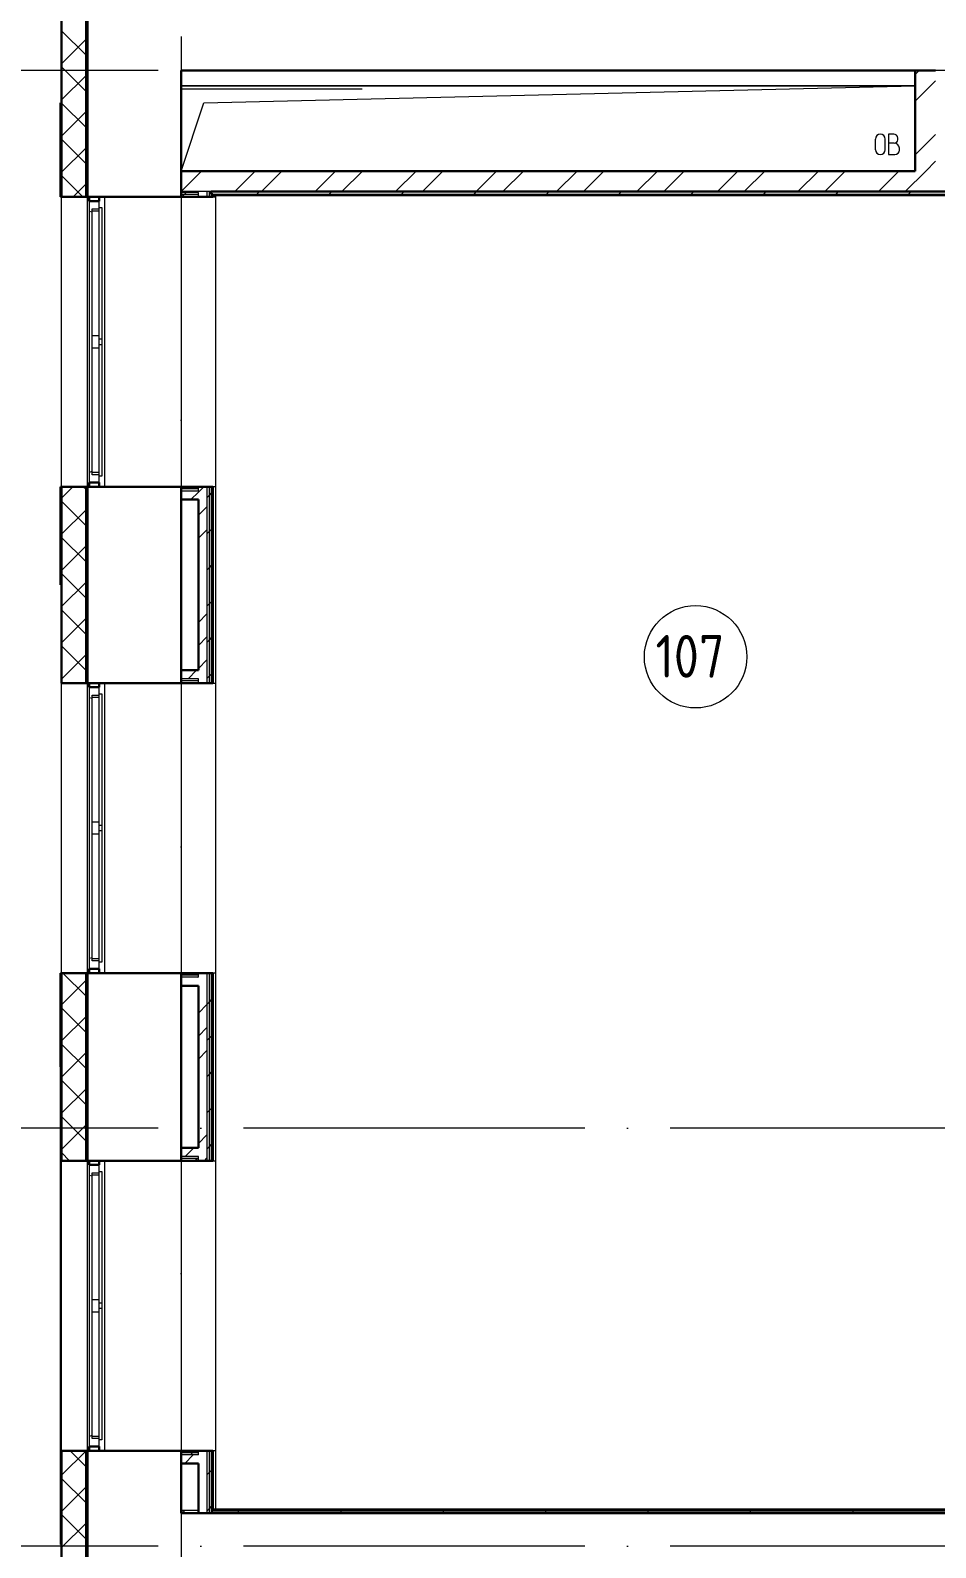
# Model space of a CAD drawing. Header units: millimetres. Extents: x -695119 to 412940, y -249585 to 622758.
# Drawn here: x 108477 to 113781, y 67177 to 76071 of the extents above; entities that cross this region are included whole.
import ezdxf

# ---------------------------------------------------------------- set-up
doc = ezdxf.new("R2010")
doc.units = ezdxf.units.MM
doc.linetypes.add('ADSK_Линия сетки', pattern=[25, 20, -2.5, 0, -2.5])
for name, color, linetype, lineweight in [('_ Окна', 252, 'Continuous', 30), ('Линии', 7, 'Continuous', 9), ('Марки помещений', 8, 'Continuous', 20), ('Ограждение', 8, 'Continuous', 9), ('Окна', 252, 'Continuous', 9), ('Оси', 252, 'Continuous', 9), ('Перекрытие', 252, 'Continuous', 18), ('Стены внутренние', 252, 'Continuous', 18), ('Стены наружные', 252, 'Continuous', 18), ('Стены штриховка', 7, 'Continuous', 9)]:
    doc.layers.add(name, color=color, linetype=linetype, lineweight=lineweight)
doc.styles.add('GOST Common_3', font='', dxfattribs={"height": 3.5})
doc.styles.get('GOST Common_3').set_extended_font_data('GOST type B')

# ---------------------------------------------------------------- blocks, each defined once
blk = doc.blocks.new('1 этаж')
at = {"color": 251, "lineweight": 18, "true_color": 0x636466}
for p, q in [((-61157.8, -5431.7), (-65457.8, -5431.7)), ((-65325.8, -5531.7), (-61157.8, -5431.7)), ((-65457.8, -5931.7), (-65325.8, -5531.7)), ((-61391.1, -5805.7), (-61391.1, -5743.1)), ((-61333.7, -5805.7), (-61333.7, -5743.1)), ((-61283.6, -5714.4), (-61313.6, -5714.4)), ((-61313.6, -5714.4), (-61313.6, -5834.4)), ((-61280.2, -5767.7), (-61313.6, -5767.7)), ((-61260.2, -5747.7), (-61260.2, -5737.7)), ((-61313.6, -5834.4), (-61276.9, -5834.4)), ((-61250.2, -5807.7), (-61250.2, -5797.7))]:
    blk.add_line(p, q, dxfattribs=at)
for centre, radius, start, end in [((-61362.4, -5743.1), 28.7, 0, 180), ((-61283.6, -5737.7), 23.3, 0, 90), ((-61280.2, -5747.7), 20, 270, 0), ((-61280.2, -5797.7), 30, 0, 90), ((-61362.4, -5805.7), 28.7, 180, 0), ((-61276.9, -5807.7), 26.7, 270, 0)]:
    blk.add_arc(centre, radius, start, end, dxfattribs=at)
at = {"layer": '_ Окна', "color": 251, "true_color": 0x636466}
for p, q in [((-65997.8, -6081.7), (-65997.8, -6106.7)), ((-65997.8, -6106.7), (-65939.8, -6106.7)), ((-65939.8, -6106.7), (-65939.8, -6081.7)), ((-65939.8, -7756.7), (-65997.8, -7756.7)), ((-65997.8, -7756.7), (-65997.8, -7781.7)), ((-65939.8, -7781.7), (-65939.8, -7756.7)), ((-65997.8, -8931.7), (-65997.8, -8956.7)), ((-65997.8, -8956.7), (-65939.8, -8956.7)), ((-65939.8, -8956.7), (-65939.8, -8931.7)), ((-65939.8, -10606.7), (-65997.8, -10606.7)), ((-65997.8, -10606.7), (-65997.8, -10631.7)), ((-65939.8, -10631.7), (-65939.8, -10606.7)), ((-65997.8, -11731.7), (-65997.8, -11756.7)), ((-65939.8, -11756.7), (-65939.8, -11731.7)), ((-65997.8, -11756.7), (-65939.8, -11756.7)), ((-65939.8, -13406.7), (-65997.8, -13406.7)), ((-65997.8, -13406.7), (-65997.8, -13431.7)), ((-65939.8, -13431.7), (-65939.8, -13406.7))]:
    blk.add_line(p, q, dxfattribs=at)
at = {"layer": '_ Окна', "color": 251, "lineweight": 18, "true_color": 0x636466}
for p, q in [((-65939.8, -6106.7), (-65997.8, -6106.7)), ((-65997.8, -6106.7), (-65997.8, -6166.2)), ((-65939.8, -6144.7), (-65939.8, -6106.7)), ((-65997.8, -6166.2), (-65980.8, -6170.7)), ((-65980.8, -6152.7), (-65939.8, -6152.7)), ((-65980.8, -6164.7), (-65980.8, -6152.7)), ((-65980.8, -7692.7), (-65997.8, -7697.3)), ((-65997.8, -7697.3), (-65997.8, -7756.7)), ((-65980.8, -7710.7), (-65980.8, -7698.7)), ((-65939.8, -7710.7), (-65980.8, -7710.7)), ((-65939.8, -7756.7), (-65939.8, -7718.7)), ((-65997.8, -7756.7), (-65939.8, -7756.7)), ((-65939.8, -8956.7), (-65997.8, -8956.7)), ((-65997.8, -8956.7), (-65997.8, -9016.2)), ((-65939.8, -8994.7), (-65939.8, -8956.7)), ((-65997.8, -9016.2), (-65980.8, -9020.7)), ((-65980.8, -9002.7), (-65939.8, -9002.7)), ((-65980.8, -9014.7), (-65980.8, -9002.7)), ((-65980.8, -10542.7), (-65997.8, -10547.3)), ((-65997.8, -10547.3), (-65997.8, -10606.7)), ((-65980.8, -10560.7), (-65980.8, -10548.7)), ((-65939.8, -10560.7), (-65980.8, -10560.7)), ((-65939.8, -10606.7), (-65939.8, -10568.7)), ((-65997.8, -10606.7), (-65939.8, -10606.7)), ((-65939.8, -11756.7), (-65997.8, -11756.7)), ((-65997.8, -11756.7), (-65997.8, -11816.2)), ((-65997.8, -11816.2), (-65980.8, -11820.7)), ((-65980.8, -11802.7), (-65939.8, -11802.7)), ((-65980.8, -11814.7), (-65980.8, -11802.7)), ((-65939.8, -11794.7), (-65939.8, -11756.7)), ((-65980.8, -13342.7), (-65997.8, -13347.3)), ((-65997.8, -13347.3), (-65997.8, -13406.7)), ((-65997.8, -13406.7), (-65939.8, -13406.7)), ((-65980.8, -13360.7), (-65980.8, -13348.7)), ((-65939.8, -13360.7), (-65980.8, -13360.7)), ((-65939.8, -13406.7), (-65939.8, -13368.7))]:
    blk.add_line(p, q, dxfattribs=at)
at = {"layer": 'Линии', "color": 251, "lineweight": 18, "ltscale": 100, "true_color": 0x636466}
for p, q in [((-65457.8, -5341.7), (-65457.8, -5448.7)), ((-65457.8, -5448.7), (-64397.8, -5448.7))]:
    blk.add_line(p, q, dxfattribs=at)
at = {"layer": 'Марки помещений', "color": 251, "true_color": 0x636466}
blk.add_circle((-62444.4, -8778.1), 300, dxfattribs=at)
at = {"layer": 'Ограждение', "color": 251, "true_color": 0x636466}
for p, q in [((-65907.8, -6081.7), (-65907.8, -7781.7)), ((-65457.8, -6081.7), (-65457.8, -7781.7)), ((-65272.8, -6081.7), (-65257.8, -6081.7)), ((-65257.8, -6071.7), (-65257.8, -13776.7)), ((-59532.8, -6076.7), (-65257.8, -6076.7)), ((-65257.8, -6081.7), (-65257.8, -7781.7)), ((-65257.8, -7781.7), (-65272.8, -7781.7)), ((-65907.8, -8931.7), (-65907.8, -10631.7)), ((-65457.8, -8931.7), (-65457.8, -10631.7)), ((-65272.8, -8931.7), (-65257.8, -8931.7)), ((-65257.8, -8931.7), (-65257.8, -10631.7)), ((-65257.8, -10631.7), (-65272.8, -10631.7)), ((-65907.8, -11731.7), (-65907.8, -13431.7)), ((-65457.8, -11731.7), (-65457.8, -13431.7)), ((-65272.8, -11731.7), (-65257.8, -11731.7)), ((-65257.8, -11731.7), (-65257.8, -13431.7)), ((-65257.8, -13431.7), (-65272.8, -13431.7)), ((-65357.8, -13781.7), (-65457.8, -13781.7)), ((-65257.8, -13771.7), (-59527.8, -13771.7))]:
    blk.add_line(p, q, dxfattribs=at)
at = {"layer": 'Окна', "color": 251, "true_color": 0x636466}
for p, q in [((-65997.8, -6166.2), (-65997.8, -7697.3)), ((-65980.8, -6896.7), (-65980.8, -6164.7)), ((-65980.8, -6164.7), (-65939.8, -6164.7)), ((-65939.8, -6916.7), (-65939.8, -6144.7)), ((-65939.8, -6144.7), (-65922.8, -6144.7)), ((-65922.8, -6144.7), (-65922.8, -6916.7)), ((-65980.8, -6966.7), (-65980.8, -6896.7)), ((-65939.8, -6896.7), (-65980.8, -6896.7)), ((-65939.8, -6946.7), (-65939.8, -6916.7)), ((-65922.8, -6916.7), (-65939.8, -6916.7)), ((-65922.8, -6916.7), (-65922.8, -6946.7)), ((-65980.8, -7698.7), (-65980.8, -6966.7)), ((-65980.8, -6966.7), (-65939.8, -6966.7)), ((-65939.8, -7718.7), (-65939.8, -6946.7)), ((-65939.8, -6946.7), (-65922.8, -6946.7)), ((-65922.8, -6946.7), (-65922.8, -7718.7)), ((-65939.8, -7698.7), (-65980.8, -7698.7)), ((-65922.8, -7718.7), (-65939.8, -7718.7)), ((-65997.8, -9016.2), (-65997.8, -10547.3)), ((-65980.8, -9746.7), (-65980.8, -9014.7)), ((-65980.8, -9014.7), (-65939.8, -9014.7)), ((-65939.8, -9766.7), (-65939.8, -8994.7)), ((-65939.8, -8994.7), (-65922.8, -8994.7)), ((-65922.8, -8994.7), (-65922.8, -9766.7)), ((-65980.8, -9816.7), (-65980.8, -9746.7)), ((-65939.8, -9746.7), (-65980.8, -9746.7)), ((-65939.8, -9796.7), (-65939.8, -9766.7)), ((-65922.8, -9766.7), (-65939.8, -9766.7)), ((-65922.8, -9766.7), (-65922.8, -9796.7)), ((-65980.8, -10548.7), (-65980.8, -9816.7)), ((-65980.8, -9816.7), (-65939.8, -9816.7)), ((-65939.8, -10568.7), (-65939.8, -9796.7)), ((-65939.8, -9796.7), (-65922.8, -9796.7)), ((-65922.8, -9796.7), (-65922.8, -10568.7)), ((-65939.8, -10548.7), (-65980.8, -10548.7)), ((-65922.8, -10568.7), (-65939.8, -10568.7)), ((-65997.8, -11816.2), (-65997.8, -13347.3)), ((-65980.8, -12546.7), (-65980.8, -11814.7)), ((-65980.8, -11814.7), (-65939.8, -11814.7)), ((-65939.8, -12566.7), (-65939.8, -11794.7)), ((-65939.8, -11794.7), (-65922.8, -11794.7)), ((-65922.8, -11794.7), (-65922.8, -12566.7)), ((-65980.8, -12616.7), (-65980.8, -12546.7)), ((-65939.8, -12546.7), (-65980.8, -12546.7)), ((-65980.8, -13348.7), (-65980.8, -12616.7)), ((-65980.8, -12616.7), (-65939.8, -12616.7)), ((-65939.8, -12596.7), (-65939.8, -12566.7)), ((-65922.8, -12566.7), (-65939.8, -12566.7)), ((-65939.8, -13368.7), (-65939.8, -12596.7)), ((-65939.8, -12596.7), (-65922.8, -12596.7)), ((-65922.8, -12566.7), (-65922.8, -12596.7)), ((-65922.8, -12596.7), (-65922.8, -13368.7)), ((-65939.8, -13348.7), (-65980.8, -13348.7)), ((-65922.8, -13368.7), (-65939.8, -13368.7))]:
    blk.add_line(p, q, dxfattribs=at)
at = {"layer": 'Оси', "color": 251, "linetype": 'ADSK_Линия сетки', "ltscale": 100, "true_color": 0x636466}
for p, q in [((-65457.8, -2641.7), (-65457.8, -33767.9)), ((4409.5, -5341.7), (-72530.1, -5341.7)), ((4409.5, -11541.7), (-72530.1, -11541.7)), ((4409.5, -13991.7), (-72530.1, -13991.7))]:
    blk.add_line(p, q, dxfattribs=at)
at = {"layer": 'Перекрытие', "color": 251, "ltscale": 100, "true_color": 0x636466}
blk.add_line((-65457.8, -5431.7), (-61157.8, -5431.7), dxfattribs=at)
at = {"layer": 'Стены внутренние', "color": 251, "lineweight": 30, "true_color": 0x636466}
for p, q in [((-66159.8, -4639.7), (-66159.8, -6081.7)), ((-65457.8, -5931.7), (-65457.8, -5341.7)), ((-65457.8, -5341.7), (-61157.8, -5341.7)), ((-66159.8, -6081.7), (-66017.8, -6081.7)), ((-66007.8, -6081.7), (-65457.8, -6081.7)), ((-66159.8, -7781.7), (-66159.8, -8931.7)), ((-66017.8, -7781.7), (-66159.8, -7781.7)), ((-65457.8, -7781.7), (-66007.8, -7781.7)), ((-66007.8, -7781.7), (-66007.8, -8931.7)), ((-65457.8, -8856.7), (-65457.8, -7856.7)), ((-66159.8, -8931.7), (-66017.8, -8931.7)), ((-66007.8, -8931.7), (-65457.8, -8931.7)), ((-66159.8, -10631.7), (-66159.8, -11731.7)), ((-66017.8, -10631.7), (-66159.8, -10631.7)), ((-65457.8, -10631.7), (-66007.8, -10631.7)), ((-66007.8, -10631.7), (-66007.8, -11731.7)), ((-65457.8, -11656.7), (-65457.8, -10706.7)), ((-66159.8, -11731.7), (-66017.8, -11731.7)), ((-66007.8, -11731.7), (-65457.8, -11731.7)), ((-66159.8, -13431.7), (-66159.8, -20843.7)), ((-66017.8, -13431.7), (-66159.8, -13431.7)), ((-65457.8, -13431.7), (-66007.8, -13431.7)), ((-66007.8, -13431.7), (-66007.8, -20691.7)), ((-65457.8, -13796.7), (-65457.8, -13506.7)), ((-65357.8, -13796.7), (-65457.8, -13796.7))]:
    blk.add_line(p, q, dxfattribs=at)
at = {"layer": 'Стены внутренние', "color": 251, "linetype": 'Continuous', "lineweight": 9, "true_color": 0x636466}
for p, q in [((-66017.8, -5250.4), (-66157.8, -5110.4)), ((-66157.8, -5300.2), (-66017.8, -5160.2)), ((-66017.8, -5462.6), (-66157.8, -5322.6)), ((-66157.8, -5512.3), (-66017.8, -5372.3)), ((-66157.8, -5490), (-66157.8, -5490)), ((-66017.8, -5674.7), (-66157.8, -5534.7)), ((-66157.8, -5724.4), (-66017.8, -5584.4)), ((-66157.8, -5693.2), (-66157.8, -5693.2)), ((-66017.8, -5886.8), (-66157.8, -5746.8)), ((-66157.8, -5936.5), (-66017.8, -5796.5)), ((-66035, -6081.7), (-66157.8, -5959)), ((-66157.8, -5998), (-66157.8, -5998)), ((-66088.9, -6079.7), (-66017.8, -6008.7)), ((-66157.8, -6065.6), (-66159.8, -6062.1)), ((-66148.5, -6081.7), (-66149.6, -6079.7)), ((-66157.8, -7845.7), (-66095.8, -7783.7)), ((-66017.8, -7796), (-66032.1, -7781.7)), ((-66017.8, -8008.2), (-66157.8, -7868.2)), ((-66157.8, -8057.9), (-66017.8, -7917.9)), ((-66157.8, -7928.4), (-66157.8, -7928.4)), ((-66017.8, -8220.3), (-66157.8, -8080.3)), ((-66157.8, -8270), (-66017.8, -8130)), ((-66157.8, -8233.2), (-66157.8, -8233.2)), ((-66017.8, -8432.4), (-66157.8, -8292.4)), ((-66157.8, -8482.1), (-66017.8, -8342.1)), ((-66017.8, -8644.6), (-66157.8, -8504.6)), ((-66157.8, -8694.3), (-66017.8, -8554.3)), ((-66017.8, -8856.7), (-66157.8, -8716.7)), ((-66157.8, -8906.4), (-66017.8, -8766.4)), ((-66157.8, -8842.8), (-66157.8, -8842.8)), ((-66156.9, -8929.7), (-66157.8, -8928.8)), ((-66017.8, -10765.9), (-66150, -10633.7)), ((-66157.8, -10815.6), (-66017.8, -10675.6)), ((-66017.8, -10978), (-66157.8, -10838)), ((-66157.8, -11027.7), (-66017.8, -10887.7)), ((-66017.8, -11190.1), (-66157.8, -11050.1)), ((-66157.8, -11078), (-66157.8, -11078)), ((-66157.8, -11239.8), (-66017.8, -11099.8)), ((-66017.8, -11402.3), (-66157.8, -11262.3)), ((-66157.8, -11281.2), (-66157.8, -11281.2)), ((-66157.8, -11452), (-66017.8, -11312)), ((-66017.8, -11614.4), (-66157.8, -11474.4)), ((-66157.8, -11664.1), (-66017.8, -11524.1)), ((-66157.8, -11586), (-66157.8, -11586)), ((-66114.6, -11729.7), (-66157.8, -11686.5)), ((-66157.8, -13573.3), (-66017.8, -13433.3)), ((-66157.8, -13516.4), (-66157.8, -13516.4)), ((-66127.2, -13433.7), (-66127.6, -13433.2)), ((-66017.8, -13523.6), (-66107.7, -13433.7)), ((-66017.8, -13735.7), (-66157.8, -13595.7)), ((-66157.8, -13785.4), (-66017.8, -13645.4)), ((-66017.8, -13947.9), (-66157.8, -13807.9)), ((-66157.8, -13821.2), (-66157.8, -13821.2)), ((-66157.8, -13997.6), (-66017.8, -13857.6))]:
    blk.add_line(p, q, dxfattribs=at)
at = {"layer": 'Стены внутренние', "color": 251, "true_color": 0x636466}
for p, q in [((-66159.8, -7781.7), (-66159.8, -6081.7)), ((-66007.8, -7781.7), (-66007.8, -6081.7)), ((-66159.8, -10631.7), (-66159.8, -8931.7)), ((-66007.8, -10631.7), (-66007.8, -8931.7)), ((-66159.8, -13431.7), (-66159.8, -11731.7)), ((-66007.8, -13431.7), (-66007.8, -11731.7))]:
    blk.add_line(p, q, dxfattribs=at)
at = {"layer": 'Стены наружные', "color": 251, "lineweight": 30, "true_color": 0x636466}
for p, q in [((-66007.8, -6081.7), (-66007.8, -4791.7)), ((-61157.8, -5341.7), (-61157.8, -5931.7)), ((-61037.8, -5341.7), (-61157.8, -5341.7)), ((-66164.8, -5531.7), (-66164.8, -6081.7)), ((-66159.8, -5531.7), (-66164.8, -5531.7)), ((-61157.8, -5931.7), (-65457.8, -5931.7)), ((-65457.8, -5931.7), (-65457.8, -6081.7)), ((-66164.8, -6081.7), (-66159.8, -6081.7)), ((-66017.8, -6081.7), (-66007.8, -6081.7)), ((-65457.8, -6081.7), (-65272.8, -6081.7)), ((-59698.8, -6051.7), (-65282.8, -6051.7)), ((-65282.8, -6051.7), (-65282.8, -6066.7)), ((-65277.8, -6066.7), (-65272.8, -6066.7)), ((-65272.8, -6081.7), (-65272.8, -6071.7)), ((-65272.8, -6071.7), (-59532.8, -6071.7)), ((-66164.8, -7781.7), (-66164.8, -8356.7)), ((-66159.8, -7781.7), (-66164.8, -7781.7)), ((-66007.8, -7781.7), (-66017.8, -7781.7)), ((-65272.8, -7781.7), (-65457.8, -7781.7)), ((-65457.8, -7781.7), (-65457.8, -7856.7)), ((-65272.8, -8931.7), (-65272.8, -7781.7)), ((-65457.8, -7856.7), (-65357.8, -7856.7)), ((-65357.8, -7856.7), (-65357.8, -8856.7)), ((-66164.8, -8356.7), (-66159.8, -8356.7)), ((-65357.8, -8856.7), (-65457.8, -8856.7)), ((-65457.8, -8856.7), (-65457.8, -8931.7)), ((-66017.8, -8931.7), (-66007.8, -8931.7)), ((-65457.8, -8931.7), (-65272.8, -8931.7)), ((-66164.8, -10631.7), (-66164.8, -11181.7)), ((-66159.8, -10631.7), (-66164.8, -10631.7)), ((-66007.8, -10631.7), (-66017.8, -10631.7)), ((-65272.8, -10631.7), (-65457.8, -10631.7)), ((-65457.8, -10631.7), (-65457.8, -10706.7)), ((-65272.8, -11731.7), (-65272.8, -10631.7)), ((-65457.8, -10706.7), (-65357.8, -10706.7)), ((-65357.8, -10706.7), (-65357.8, -11656.7)), ((-66164.8, -11181.7), (-66159.8, -11181.7)), ((-66017.8, -11731.7), (-66007.8, -11731.7)), ((-65357.8, -11656.7), (-65457.8, -11656.7)), ((-65457.8, -11656.7), (-65457.8, -11731.7)), ((-65457.8, -11731.7), (-65272.8, -11731.7)), ((-66007.8, -13431.7), (-66017.8, -13431.7)), ((-65272.8, -13431.7), (-65457.8, -13431.7)), ((-65457.8, -13431.7), (-65457.8, -13506.7)), ((-65457.8, -13506.7), (-65357.8, -13506.7)), ((-65357.8, -13506.7), (-65357.8, -13796.7)), ((-65272.8, -13776.7), (-65272.8, -13431.7)), ((-65277.8, -13781.7), (-65277.8, -13776.7)), ((-59517.8, -13781.7), (-65277.8, -13781.7)), ((-59522.8, -13776.7), (-65272.8, -13776.7)), ((-65357.8, -13796.7), (-59502.8, -13796.7))]:
    blk.add_line(p, q, dxfattribs=at)
at = {"layer": 'Стены наружные', "color": 251, "linetype": 'Continuous', "lineweight": 9, "true_color": 0x636466}
for p, q in [((-66007.8, -5202), (-66017.8, -5202)), ((-66007.8, -5302), (-66017.8, -5302)), ((-66007.8, -5402), (-66017.8, -5402)), ((-61157.8, -5364.8), (-61134.7, -5341.7)), ((-61157.8, -5522), (-61037.8, -5402)), ((-66007.8, -5502), (-66017.8, -5502)), ((-66007.8, -5602), (-66017.8, -5602)), ((-66007.8, -5702), (-66017.8, -5702)), ((-61157.8, -5836.3), (-61037.8, -5716.3)), ((-66007.8, -5802), (-66017.8, -5802)), ((-66161.1, -5922.6), (-66164.8, -5928.9)), ((-66007.8, -5902), (-66017.8, -5902)), ((-65457.8, -6050.3), (-65339.3, -5931.7)), ((-65145, -6051.7), (-65025, -5931.7)), ((-64987.8, -6051.7), (-64867.8, -5931.7)), ((-64673.5, -6051.7), (-64553.5, -5931.7)), ((-64516.4, -6051.7), (-64396.4, -5931.7)), ((-64202, -6051.7), (-64082, -5931.7)), ((-64044.9, -6051.7), (-63924.9, -5931.7)), ((-63730.6, -6051.7), (-63610.6, -5931.7)), ((-63573.4, -6051.7), (-63453.4, -5931.7)), ((-63259.1, -6051.7), (-63139.1, -5931.7)), ((-63102, -6051.7), (-62982, -5931.7)), ((-62787.7, -6051.7), (-62667.7, -5931.7)), ((-62630.5, -6051.7), (-62510.5, -5931.7)), ((-62316.2, -6051.7), (-62196.2, -5931.7)), ((-62159, -6051.7), (-62039, -5931.7)), ((-61844.7, -6051.7), (-61724.7, -5931.7)), ((-61687.6, -6051.7), (-61567.6, -5931.7)), ((-61373.3, -6051.7), (-61253.3, -5931.7)), ((-61216.1, -6051.7), (-61096.1, -5931.7)), ((-61096.1, -5931.7), (-61037.8, -5873.4)), ((-66007.8, -6002), (-66017.8, -6002)), ((-66159.8, -6062.1), (-66160.4, -6061.1)), ((-65454.5, -6081.7), (-65442, -6069.2)), ((-65442, -6069.2), (-65429.5, -6056.7)), ((-65232.3, -6071.7), (-65227.3, -6066.7)), ((-65161.6, -6071.7), (-65156.6, -6066.7)), ((-65090.9, -6071.7), (-65085.9, -6066.7)), ((-65020.2, -6071.7), (-65015.2, -6066.7)), ((-65015.2, -6066.7), (-65000.2, -6051.7)), ((-64949.5, -6071.7), (-64944.5, -6066.7)), ((-64878.8, -6071.7), (-64873.8, -6066.7)), ((-64808.1, -6071.7), (-64803.1, -6066.7)), ((-64737.3, -6071.7), (-64732.3, -6066.7)), ((-64666.6, -6071.7), (-64661.6, -6066.7)), ((-64595.9, -6071.7), (-64590.9, -6066.7)), ((-64590.9, -6066.7), (-64575.9, -6051.7)), ((-64525.2, -6071.7), (-64520.2, -6066.7)), ((-64454.5, -6071.7), (-64449.5, -6066.7)), ((-64383.8, -6071.7), (-64378.8, -6066.7)), ((-64313.1, -6071.7), (-64308.1, -6066.7)), ((-64242.4, -6071.7), (-64237.4, -6066.7)), ((-64171.7, -6071.7), (-64166.7, -6066.7)), ((-64166.7, -6066.7), (-64151.7, -6051.7)), ((-64101, -6071.7), (-64096, -6066.7)), ((-64030.2, -6071.7), (-64025.2, -6066.7)), ((-63959.5, -6071.7), (-63954.5, -6066.7)), ((-63888.8, -6071.7), (-63883.8, -6066.7)), ((-63818.1, -6071.7), (-63813.1, -6066.7)), ((-63747.4, -6071.7), (-63742.4, -6066.7)), ((-63742.4, -6066.7), (-63727.4, -6051.7)), ((-63676.7, -6071.7), (-63671.7, -6066.7)), ((-63606, -6071.7), (-63601, -6066.7)), ((-63535.3, -6071.7), (-63530.3, -6066.7)), ((-63464.6, -6071.7), (-63459.6, -6066.7)), ((-63393.8, -6071.7), (-63388.8, -6066.7)), ((-63323.1, -6071.7), (-63318.1, -6066.7)), ((-63318.1, -6066.7), (-63303.1, -6051.7)), ((-63252.4, -6071.7), (-63247.4, -6066.7)), ((-63181.7, -6071.7), (-63176.7, -6066.7)), ((-63111, -6071.7), (-63106, -6066.7)), ((-63040.3, -6071.7), (-63035.3, -6066.7)), ((-62969.6, -6071.7), (-62964.6, -6066.7)), ((-62898.9, -6071.7), (-62893.9, -6066.7)), ((-62893.9, -6066.7), (-62878.9, -6051.7)), ((-62828.2, -6071.7), (-62823.2, -6066.7)), ((-62757.5, -6071.7), (-62752.5, -6066.7)), ((-62686.7, -6071.7), (-62681.7, -6066.7)), ((-62616, -6071.7), (-62611, -6066.7)), ((-62545.3, -6071.7), (-62540.3, -6066.7)), ((-62474.6, -6071.7), (-62469.6, -6066.7)), ((-62469.6, -6066.7), (-62454.6, -6051.7)), ((-62403.9, -6071.7), (-62398.9, -6066.7)), ((-62333.2, -6071.7), (-62328.2, -6066.7)), ((-62262.5, -6071.7), (-62257.5, -6066.7)), ((-62191.8, -6071.7), (-62186.8, -6066.7)), ((-62121.1, -6071.7), (-62116.1, -6066.7)), ((-62050.3, -6071.7), (-62045.3, -6066.7)), ((-62045.3, -6066.7), (-62030.3, -6051.7)), ((-61979.6, -6071.7), (-61974.6, -6066.7)), ((-61908.9, -6071.7), (-61903.9, -6066.7)), ((-61838.2, -6071.7), (-61833.2, -6066.7)), ((-61767.5, -6071.7), (-61762.5, -6066.7)), ((-61696.8, -6071.7), (-61691.8, -6066.7)), ((-61626.1, -6071.7), (-61621.1, -6066.7)), ((-61621.1, -6066.7), (-61606.1, -6051.7)), ((-61555.4, -6071.7), (-61550.4, -6066.7)), ((-61484.7, -6071.7), (-61479.7, -6066.7)), ((-61413.9, -6071.7), (-61408.9, -6066.7)), ((-61343.2, -6071.7), (-61338.2, -6066.7)), ((-61272.5, -6071.7), (-61267.5, -6066.7)), ((-61201.8, -6071.7), (-61196.8, -6066.7)), ((-61196.8, -6066.7), (-61181.8, -6051.7)), ((-61131.1, -6071.7), (-61126.1, -6066.7)), ((-61060.4, -6071.7), (-61055.4, -6066.7)), ((-66007.8, -7802), (-66017.8, -7802)), ((-65457.8, -7782.1), (-65457.4, -7781.7)), ((-65401.1, -7856.7), (-65357.8, -7813.4)), ((-65357.8, -7813.4), (-65326.1, -7781.7)), ((-65295.3, -7831.8), (-65282.8, -7819.3)), ((-65277.8, -7814.3), (-65272.8, -7809.3)), ((-66007.8, -7902), (-66017.8, -7902)), ((-65357.8, -7948.4), (-65307.8, -7898.4)), ((-65307.8, -7844.3), (-65295.3, -7831.8)), ((-65277.8, -7885), (-65272.8, -7880)), ((-66007.8, -8002), (-66017.8, -8002)), ((-65277.8, -7955.7), (-65272.8, -7950.7)), ((-65357.8, -8083.3), (-65307.8, -8033.3)), ((-65307.8, -8056.4), (-65295.3, -8043.9)), ((-65295.3, -8043.9), (-65282.8, -8031.4)), ((-65282.8, -8031.4), (-65277.8, -8026.4)), ((-65277.8, -8026.4), (-65272.8, -8021.4)), ((-65277.8, -8097.1), (-65272.8, -8092.1)), ((-66007.8, -8102), (-66017.8, -8102)), ((-65277.8, -8167.8), (-65272.8, -8162.8)), ((-66007.8, -8202), (-66017.8, -8202)), ((-65307.8, -8268.5), (-65295.3, -8256)), ((-65295.3, -8256), (-65282.8, -8243.5)), ((-65277.8, -8238.5), (-65272.8, -8233.5)), ((-66007.8, -8302), (-66017.8, -8302)), ((-65277.8, -8309.2), (-65272.8, -8304.2)), ((-66007.8, -8402), (-66017.8, -8402)), ((-65277.8, -8380), (-65272.8, -8375)), ((-65277.8, -8450.7), (-65272.8, -8445.7)), ((-66007.8, -8502), (-66017.8, -8502)), ((-65357.8, -8576.7), (-65307.8, -8526.7)), ((-65307.8, -8480.7), (-65295.3, -8468.2)), ((-65295.3, -8468.2), (-65282.8, -8455.7)), ((-65282.8, -8455.7), (-65277.8, -8450.7)), ((-65277.8, -8521.4), (-65272.8, -8516.4)), ((-66007.8, -8602), (-66017.8, -8602)), ((-65277.8, -8592.1), (-65272.8, -8587.1)), ((-66007.8, -8702), (-66017.8, -8702)), ((-65357.8, -8711.7), (-65307.8, -8661.7)), ((-65307.8, -8692.8), (-65295.3, -8680.3)), ((-65295.3, -8680.3), (-65282.8, -8667.8)), ((-65277.8, -8662.8), (-65272.8, -8657.8)), ((-66007.8, -8802), (-66017.8, -8802)), ((-65357.8, -8846.6), (-65307.8, -8796.6)), ((-65277.8, -8733.5), (-65272.8, -8728.5)), ((-65277.8, -8804.2), (-65272.8, -8799.2)), ((-65417.9, -8906.7), (-65367.9, -8856.7)), ((-65307.8, -8904.9), (-65295.3, -8892.4)), ((-65295.3, -8892.4), (-65282.8, -8879.9)), ((-65282.8, -8879.9), (-65277.8, -8874.9)), ((-65277.8, -8874.9), (-65272.8, -8869.9)), ((-66007.8, -8902), (-66017.8, -8902)), ((-65362.6, -10656.7), (-65357.8, -10652)), ((-65277.8, -10642.7), (-65272.8, -10637.7)), ((-66007.8, -10702), (-66017.8, -10702)), ((-65277.8, -10713.4), (-65272.8, -10708.4)), ((-66007.8, -10802), (-66017.8, -10802)), ((-65357.8, -10866.7), (-65307.8, -10816.7)), ((-65307.8, -10814.1), (-65295.3, -10801.6)), ((-65295.3, -10801.6), (-65282.8, -10789.1)), ((-65277.8, -10784.1), (-65272.8, -10779.1)), ((-65277.8, -10854.8), (-65272.8, -10849.8)), ((-66007.8, -10902), (-66017.8, -10902)), ((-65277.8, -10925.5), (-65272.8, -10920.5)), ((-66007.8, -11002), (-66017.8, -11002)), ((-65357.8, -11001.6), (-65307.8, -10951.6)), ((-65307.8, -11026.2), (-65295.3, -11013.7)), ((-65295.3, -11013.7), (-65282.8, -11001.2)), ((-65282.8, -11001.2), (-65277.8, -10996.2)), ((-65277.8, -10996.2), (-65272.8, -10991.2)), ((-66007.8, -11102), (-66017.8, -11102)), ((-65357.8, -11136.6), (-65307.8, -11086.6)), ((-65277.8, -11067), (-65272.8, -11062)), ((-66007.8, -11202), (-66017.8, -11202)), ((-65277.8, -11137.7), (-65272.8, -11132.7)), ((-65277.8, -11208.4), (-65272.8, -11203.4)), ((-65307.8, -11238.4), (-65295.3, -11225.9)), ((-65295.3, -11225.9), (-65282.8, -11213.4)), ((-65277.8, -11279.1), (-65272.8, -11274.1)), ((-66007.8, -11302), (-66017.8, -11302)), ((-65277.8, -11349.8), (-65272.8, -11344.8)), ((-66007.8, -11402), (-66017.8, -11402)), ((-65307.8, -11450.5), (-65295.3, -11438)), ((-65295.3, -11438), (-65282.8, -11425.5)), ((-65282.8, -11425.5), (-65277.8, -11420.5)), ((-65277.8, -11420.5), (-65272.8, -11415.5)), ((-66007.8, -11502), (-66017.8, -11502)), ((-65277.8, -11491.2), (-65272.8, -11486.2)), ((-65277.8, -11561.9), (-65272.8, -11556.9)), ((-66007.8, -11602), (-66017.8, -11602)), ((-65357.8, -11630), (-65307.8, -11580)), ((-65307.8, -11662.6), (-65295.3, -11650.1)), ((-65295.3, -11650.1), (-65282.8, -11637.6)), ((-65277.8, -11632.6), (-65272.8, -11627.6)), ((-66007.8, -11702), (-66017.8, -11702)), ((-65434.5, -11706.7), (-65384.5, -11656.7)), ((-65376.9, -11731.7), (-65364.4, -11719.2)), ((-65364.4, -11719.2), (-65357.8, -11712.6)), ((-65324.6, -11731.7), (-65307.8, -11715)), ((-65277.8, -11703.4), (-65272.8, -11698.4)), ((-66007.8, -13502), (-66017.8, -13502)), ((-65438, -13506.7), (-65388, -13456.7)), ((-65404.8, -13456.7), (-65392.3, -13444.2)), ((-65392.3, -13444.2), (-65379.8, -13431.7)), ((-65277.8, -13471.1), (-65272.8, -13466.1)), ((-66007.8, -13602), (-66017.8, -13602)), ((-65307.8, -13571.8), (-65295.3, -13559.3)), ((-65295.3, -13559.3), (-65282.8, -13546.8)), ((-65282.8, -13546.8), (-65277.8, -13541.8)), ((-65277.8, -13541.8), (-65272.8, -13536.8)), ((-65277.8, -13612.5), (-65272.8, -13607.5)), ((-65277.8, -13683.3), (-65272.8, -13678.3)), ((-66007.8, -13702), (-66017.8, -13702)), ((-65307.8, -13784), (-65295.3, -13771.5)), ((-65295.3, -13771.5), (-65282.8, -13759)), ((-65277.8, -13754), (-65272.8, -13749)), ((-65234.9, -13781.7), (-65229.9, -13776.7)), ((-65164.1, -13781.7), (-65159.1, -13776.7)), ((-65121.8, -13796.7), (-65121.8, -13781.7)), ((-65093.4, -13781.7), (-65088.4, -13776.7)), ((-65022.7, -13781.7), (-65017.7, -13776.7)), ((-64952, -13781.7), (-64947, -13776.7)), ((-64881.3, -13781.7), (-64876.3, -13776.7)), ((-64810.6, -13781.7), (-64805.6, -13776.7)), ((-64739.9, -13781.7), (-64734.9, -13776.7)), ((-64669.2, -13781.7), (-64664.2, -13776.7)), ((-64598.5, -13781.7), (-64593.5, -13776.7)), ((-64527.8, -13781.7), (-64522.8, -13776.7)), ((-64521.8, -13796.7), (-64521.8, -13781.7)), ((-64457, -13781.7), (-64452, -13776.7)), ((-64386.3, -13781.7), (-64381.3, -13776.7)), ((-64315.6, -13781.7), (-64310.6, -13776.7)), ((-64244.9, -13781.7), (-64239.9, -13776.7)), ((-64174.2, -13781.7), (-64169.2, -13776.7)), ((-64103.5, -13781.7), (-64098.5, -13776.7)), ((-64032.8, -13781.7), (-64027.8, -13776.7)), ((-63962.1, -13781.7), (-63957.1, -13776.7)), ((-63921.8, -13796.7), (-63921.8, -13781.7)), ((-63891.4, -13781.7), (-63886.4, -13776.7)), ((-63820.6, -13781.7), (-63815.6, -13776.7)), ((-63749.9, -13781.7), (-63744.9, -13776.7)), ((-63679.2, -13781.7), (-63674.2, -13776.7)), ((-63608.5, -13781.7), (-63603.5, -13776.7)), ((-63537.8, -13781.7), (-63532.8, -13776.7)), ((-63467.1, -13781.7), (-63462.1, -13776.7)), ((-63396.4, -13781.7), (-63391.4, -13776.7)), ((-63325.7, -13781.7), (-63320.7, -13776.7)), ((-63321.8, -13796.7), (-63321.8, -13781.7)), ((-63255, -13781.7), (-63250, -13776.7)), ((-63184.3, -13781.7), (-63179.3, -13776.7)), ((-63113.5, -13781.7), (-63108.5, -13776.7)), ((-63042.8, -13781.7), (-63037.8, -13776.7)), ((-62972.1, -13781.7), (-62967.1, -13776.7)), ((-62901.4, -13781.7), (-62896.4, -13776.7)), ((-62830.7, -13781.7), (-62825.7, -13776.7)), ((-62760, -13781.7), (-62755, -13776.7)), ((-62721.8, -13796.7), (-62721.8, -13781.7)), ((-62689.3, -13781.7), (-62684.3, -13776.7)), ((-62618.6, -13781.7), (-62613.6, -13776.7)), ((-62547.9, -13781.7), (-62542.9, -13776.7)), ((-62477.1, -13781.7), (-62472.1, -13776.7)), ((-62406.4, -13781.7), (-62401.4, -13776.7)), ((-62335.7, -13781.7), (-62330.7, -13776.7)), ((-62265, -13781.7), (-62260, -13776.7)), ((-62194.3, -13781.7), (-62189.3, -13776.7)), ((-62123.6, -13781.7), (-62118.6, -13776.7)), ((-62121.8, -13796.7), (-62121.8, -13781.7)), ((-62052.9, -13781.7), (-62047.9, -13776.7)), ((-61982.2, -13781.7), (-61977.2, -13776.7)), ((-61911.5, -13781.7), (-61906.5, -13776.7)), ((-61840.7, -13781.7), (-61835.7, -13776.7)), ((-61770, -13781.7), (-61765, -13776.7)), ((-61699.3, -13781.7), (-61694.3, -13776.7)), ((-61628.6, -13781.7), (-61623.6, -13776.7)), ((-61557.9, -13781.7), (-61552.9, -13776.7)), ((-61521.8, -13796.7), (-61521.8, -13781.7)), ((-61487.2, -13781.7), (-61482.2, -13776.7)), ((-61416.5, -13781.7), (-61411.5, -13776.7)), ((-61345.8, -13781.7), (-61340.8, -13776.7)), ((-61275.1, -13781.7), (-61270.1, -13776.7)), ((-61204.4, -13781.7), (-61199.4, -13776.7)), ((-61133.6, -13781.7), (-61128.6, -13776.7)), ((-61062.9, -13781.7), (-61057.9, -13776.7)), ((-66007.8, -13802), (-66017.8, -13802)), ((-66007.8, -13902), (-66017.8, -13902))]:
    blk.add_line(p, q, dxfattribs=at)
at = {"layer": 'Стены наружные', "color": 251, "true_color": 0x636466}
for p, q in [((-66164.8, -13981.7), (-66164.8, -11181.7)), ((-66159.8, -11731.7), (-66164.8, -11731.7)), ((-66164.8, -13431.7), (-66159.8, -13431.7)), ((-65442.8, -13781.7), (-65442.8, -13789.2)), ((-65457.8, -13789.2), (-65442.8, -13789.2)), ((-66159.8, -13981.7), (-66164.8, -13981.7))]:
    blk.add_line(p, q, dxfattribs=at)
at = {"layer": 'Стены штриховка', "color": 251, "true_color": 0x636466}
for p, q in [((-66157.8, -4639.7), (-66157.8, -6079.7)), ((-66017.8, -6081.7), (-66017.8, -4791.7)), ((-66157.8, -6079.7), (-66083.8, -6079.7)), ((-66083.8, -6081.7), (-66083.8, -6079.7)), ((-65282.8, -6051.7), (-65457.8, -6051.7)), ((-65357.8, -6056.7), (-65457.8, -6056.7)), ((-65357.8, -6069.2), (-65457.8, -6069.2)), ((-65357.8, -6081.7), (-65357.8, -6056.7)), ((-65307.8, -6051.7), (-65307.8, -6081.7)), ((-65295.3, -6051.7), (-65295.3, -6081.7)), ((-65282.8, -6066.7), (-65282.8, -6081.7)), ((-65277.8, -6081.7), (-65277.8, -6066.7)), ((-65272.8, -6066.7), (-59502.8, -6066.7)), ((-66157.8, -7783.7), (-66157.8, -8929.7)), ((-66083.8, -7783.7), (-66157.8, -7783.7)), ((-66083.8, -7783.7), (-66083.8, -7781.7)), ((-66017.8, -8931.7), (-66017.8, -7781.7)), ((-65357.8, -7794.2), (-65457.8, -7794.2)), ((-65357.8, -7806.7), (-65457.8, -7806.7)), ((-65357.8, -7806.7), (-65357.8, -7781.7)), ((-65307.8, -7781.7), (-65307.8, -8931.7)), ((-65295.3, -7781.7), (-65295.3, -8931.7)), ((-65282.8, -7781.7), (-65282.8, -8931.7)), ((-65277.8, -8931.7), (-65277.8, -7781.7)), ((-66157.8, -8929.7), (-66083.8, -8929.7)), ((-66083.8, -8931.7), (-66083.8, -8929.7)), ((-65357.8, -8906.7), (-65457.8, -8906.7)), ((-65357.8, -8919.2), (-65457.8, -8919.2)), ((-65357.8, -8931.7), (-65357.8, -8906.7)), ((-66157.8, -10633.7), (-66157.8, -11729.7)), ((-66083.8, -10633.7), (-66157.8, -10633.7)), ((-66083.8, -10633.7), (-66083.8, -10631.7)), ((-66017.8, -11731.7), (-66017.8, -10631.7)), ((-65357.8, -10644.2), (-65457.8, -10644.2)), ((-65357.8, -10656.7), (-65457.8, -10656.7)), ((-65357.8, -10656.7), (-65357.8, -10631.7)), ((-65307.8, -10631.7), (-65307.8, -11731.7)), ((-65295.3, -10631.7), (-65295.3, -11731.7)), ((-65282.8, -10631.7), (-65282.8, -11731.7)), ((-65277.8, -11731.7), (-65277.8, -10631.7)), ((-66157.8, -11729.7), (-66083.8, -11729.7)), ((-66083.8, -11731.7), (-66083.8, -11729.7)), ((-65357.8, -11706.7), (-65457.8, -11706.7)), ((-65357.8, -11719.2), (-65457.8, -11719.2)), ((-65357.8, -11731.7), (-65357.8, -11706.7)), ((-66157.8, -13433.7), (-66157.8, -20843.7)), ((-66083.8, -13433.7), (-66157.8, -13433.7)), ((-66083.8, -13433.7), (-66083.8, -13431.7)), ((-66017.8, -20691.7), (-66017.8, -13431.7)), ((-65357.8, -13444.2), (-65457.8, -13444.2)), ((-65357.8, -13456.7), (-65457.8, -13456.7)), ((-65357.8, -13456.7), (-65357.8, -13431.7)), ((-65307.8, -13431.7), (-65307.8, -13796.7)), ((-65295.3, -13431.7), (-65295.3, -13796.7)), ((-65282.8, -13431.7), (-65282.8, -13796.7)), ((-65277.8, -13776.7), (-65277.8, -13431.7)), ((-65277.8, -13781.7), (-65277.8, -13796.7))]:
    blk.add_line(p, q, dxfattribs=at)
at = {"layer": 'Марки помещений', "color": 251, "true_color": 0x636466, "style": 'GOST Common_3', "width": 0.9}
blk.add_text('107', height=250, dxfattribs=at).set_placement((-62679.3, -8900.4))

msp = doc.modelspace()

# ---------------------------------------------------------------- block references
msp.add_blockref('1 этаж', (174819.19, 81176.937))

doc.saveas('drawing.dxf')
